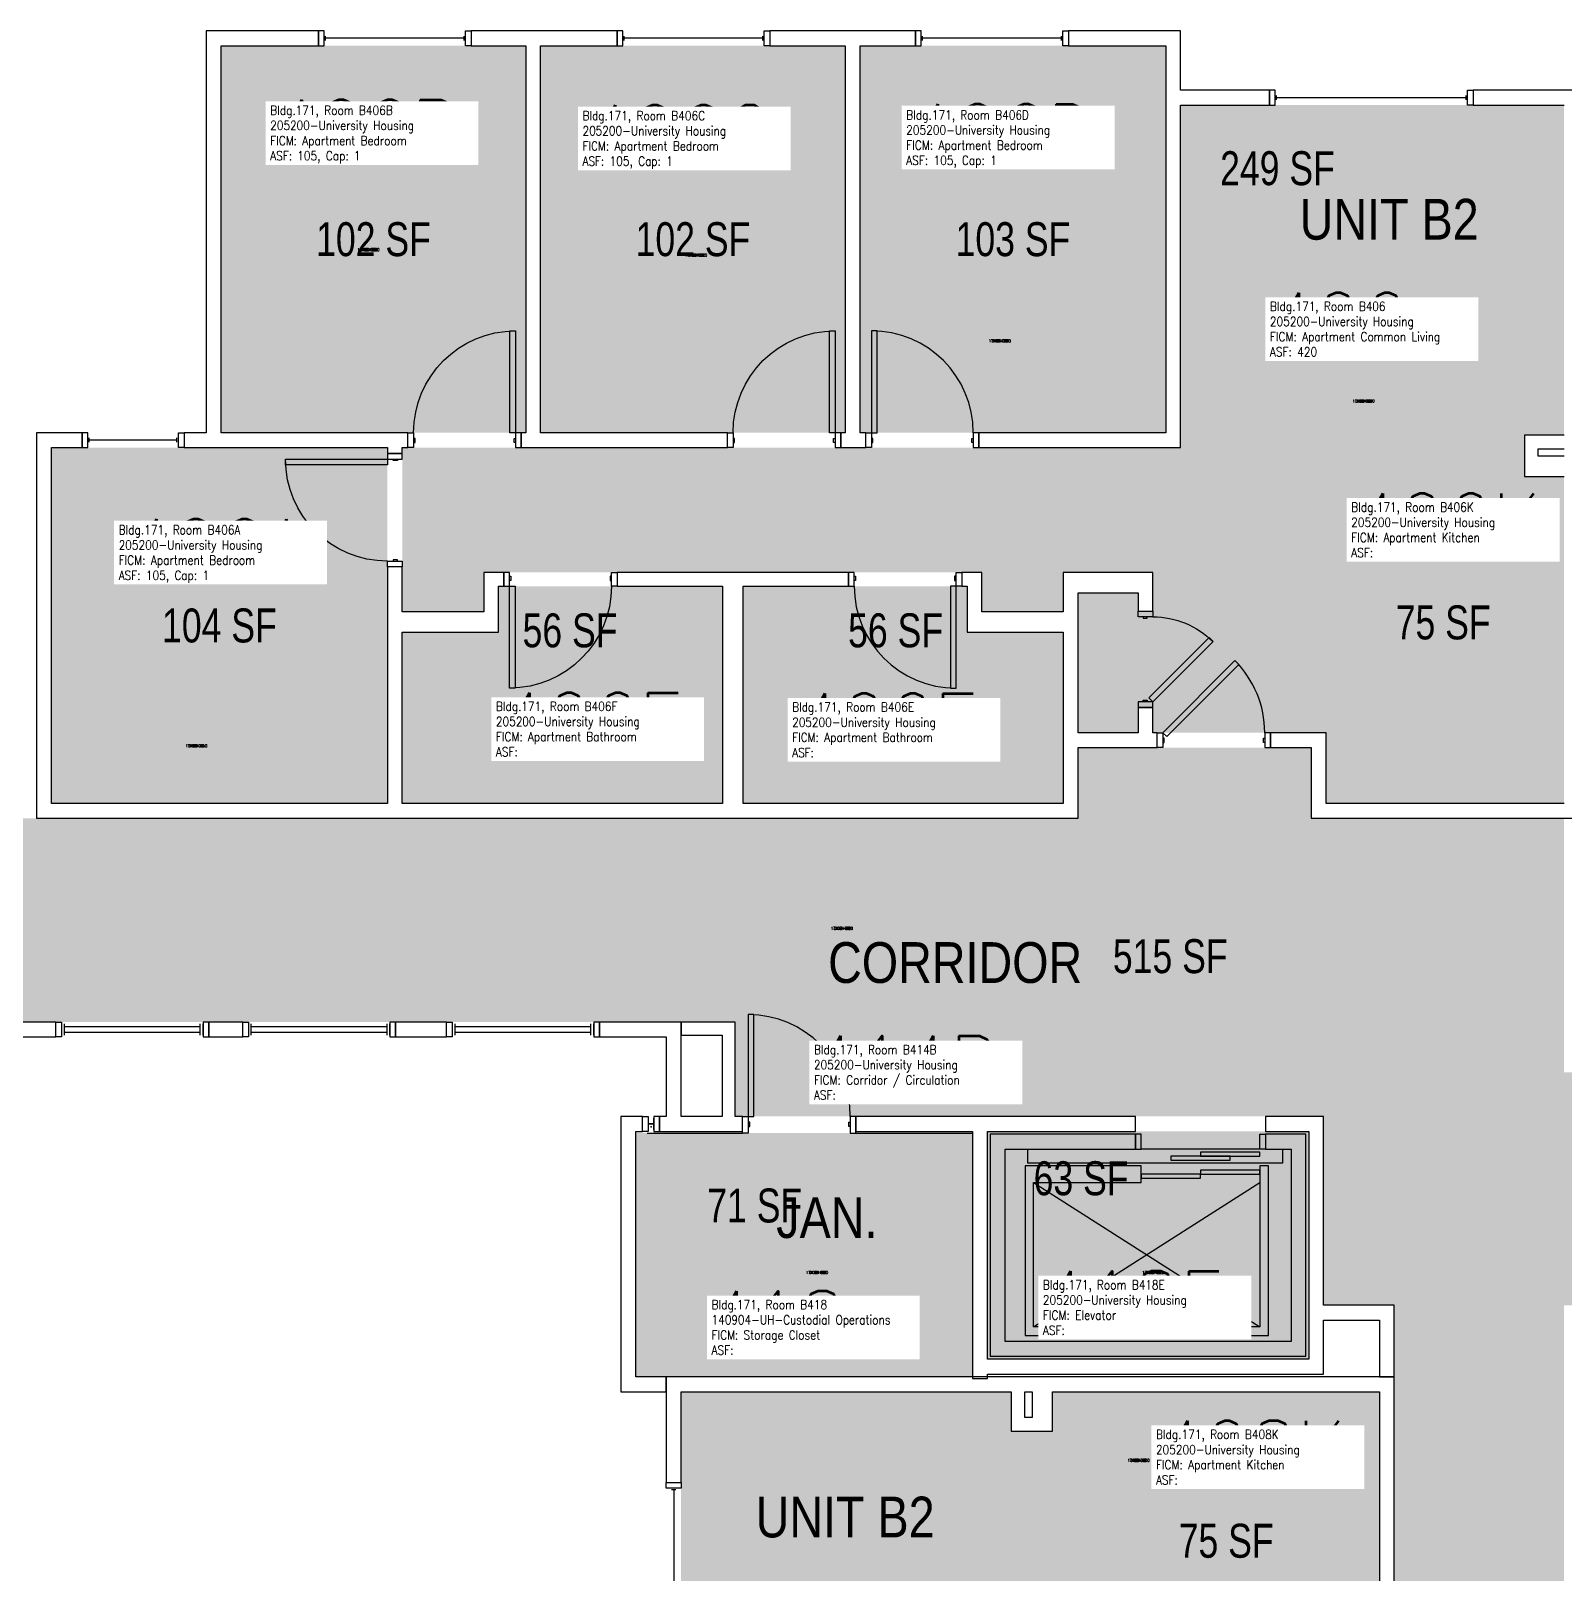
# Model space of a CAD drawing. Header units: inches. Extents: x -98 to 2219, y 102 to 2358.
# Drawn here: x 1392 to 1934, y 1813 to 2358 of the extents above; entities that cross this region are included whole.
import ezdxf
from ezdxf.enums import TextEntityAlignment as Align

# ---------------------------------------------------------------- set-up
doc = ezdxf.new("R2010")
doc.units = ezdxf.units.IN
doc.header["$LTSCALE"] = 96
doc.header["$MEASUREMENT"] = 0
for name, color, linetype in [('A-Area-Iden', 1, 'Continuous'), ('A-Door', 2, 'Continuous'), ('A-Glaz', 1, 'Continuous'), ('A-IDEN-RNUM', 7, 'Continuous'), ('A-IDEN-SNUM', 4, 'Continuous'), ('A-IDEN-VNUM', 4, 'Continuous'), ('A-Wall', 5, 'Continuous'), ('A-WALL-ABV', 1, 'Continuous'), ('AREA-TEXT', 3, 'Continuous'), ('Rooms-Category-Color', 7, 'Continuous'), ('Rooms-College-Color', 7, 'Continuous'), ('Rooms-Department-Color', 7, 'Continuous'), ('Rooms-Division-Color', 7, 'Continuous'), ('Rooms-Information', 7, 'Continuous')]:
    doc.layers.add(name, color=color, linetype=linetype)
doc.styles.add('AREA', font='arial.ttf', dxfattribs={"width": 0.75, "height": 12})
doc.styles.add('ROOMSNUMBER', font='txt.shx', dxfattribs={"height": 0.03})
doc.styles.add('ROOMVNUMBER', font='simplex.shx', dxfattribs={"width": 0.85})
doc.styles.get("Standard").update_dxf_attribs({"font": 'ARIALN.TTF'})

msp = doc.modelspace()

# ---------------------------------------------------------------- hatches: boundary and pattern name
h = msp.add_hatch()
h.set_pattern_fill('ANSI31', color=256, style=0)
h.set_pattern_definition([(45, (1334.94064, 2730.53352), (-0.088388348, 0.088388348), [])])
h.paths.add_polyline_path([(1666.41, 2146.58), (1725.15, 2146.58), (1725.15, 2137.37), (1666.41, 2137.37)], flags=9)
at = {"layer": 'Rooms-Category-Color', "true_color": 0x728ef3}
for points in [[(1459.42, 2352.44), (1567.05, 2352.44), (1567.05, 2215.69), (1459.42, 2215.69)], [(1572.3, 2352.44), (1679.92, 2352.44), (1679.92, 2215.69), (1572.3, 2215.69)], [(1793.17, 2352.44), (1685.17, 2352.44), (1685.17, 2215.69), (1793.17, 2215.69)], [(1933.92, 2214.82), (1849.78, 2214.82), (1849.78, 2109.69), (1788.65, 2109.69), (1788.65, 2118.64), (1783.4, 2118.64), (1783.4, 2109.69), (1762.2, 2109.69), (1762.2, 2159.07), (1783.4, 2159.07), (1783.4, 2152.64), (1788.65, 2152.64), (1788.65, 2166.32), (1756.95, 2166.32), (1756.95, 2152.44), (1728.2, 2152.44), (1728.2, 2166.32), (1552.17, 2166.32), (1552.17, 2152.44), (1523.42, 2152.44), (1523.42, 2210.44), (1798.42, 2210.44), (1798.42, 2331.44), (1933.92, 2331.44)], [(1849.78, 2084.69), (1849.78, 2214.82), (1919.92, 2214.82), (1919.92, 2200.19), (1933.92, 2200.19), (1933.92, 2084.69)], [(1399.42, 2084.69), (1399.42, 2210.44), (1518.17, 2210.44), (1518.17, 2084.69)], [(1523.42, 2084.69), (1523.42, 2145.19), (1557.42, 2145.19), (1557.42, 2161.44), (1636.56, 2161.44), (1636.56, 2084.69)], [(1643.81, 2084.69), (1643.81, 2161.44), (1722.95, 2161.44), (1722.95, 2145.19), (1756.95, 2145.19), (1756.95, 2084.69)], [(1724.92, 1882.06), (1724.92, 1968.18), (1605.92, 1968.18), (1605.92, 1882.06)], [(1738.55, 1876.67), (1738.55, 1792.53), (1843.67, 1792.53), (1843.67, 1731.4), (1834.72, 1731.4), (1834.72, 1726.15), (1843.67, 1726.15), (1843.67, 1704.95), (1794.3, 1704.95), (1794.3, 1726.15), (1800.72, 1726.15), (1800.72, 1731.4), (1787.05, 1731.4), (1787.05, 1699.7), (1800.92, 1699.7), (1800.92, 1670.95), (1787.05, 1670.95), (1787.05, 1494.92), (1800.92, 1494.92), (1800.92, 1466.17), (1742.92, 1466.17), (1742.92, 1741.17), (1621.92, 1741.17), (1621.92, 1876.67)], [(1868.67, 1792.53), (1738.55, 1792.53), (1738.55, 1862.67), (1753.17, 1862.67), (1753.17, 1876.67), (1868.67, 1876.67)]]:
    msp.add_hatch(color=171, dxfattribs=at).paths.add_polyline_path(points)
at = {"layer": 'Rooms-Category-Color', "true_color": 0xadadad}
for points in [[(1166.9, 2091.84), (1251.3, 2007.44), (1641.05, 2007.44), (1641.05, 1974.06), (1848.92, 1974.06), (1848.92, 1907.33), (1873.92, 1907.33), (1958.92, 1907.33), (1958.92, 1989.66), (1933.92, 1989.66), (1933.92, 2079.44), (1844.53, 2079.44), (1844.53, 2104.44), (1762.2, 2104.44), (1762.2, 2079.44), (1264.5, 2079.44), (1209.5, 2134.44)], [(1828.43, 1968.81), (1730.17, 1968.81), (1730.17, 1888.31), (1843.67, 1888.31), (1843.67, 1968.81)], [(1933.92, 1907.33), (1873.92, 1907.33), (1873.92, 1787.42), (1848.92, 1787.42), (1848.92, 1705.09), (1873.92, 1705.09), (1873.92, 1171.68), (1958.51, 1171.41), (1933.92, 1196), (1933.92, 1640.97), (1958.92, 1640.97), (1958.92, 1723.3), (1933.92, 1723.3)]]:
    msp.add_hatch(color=253, dxfattribs=at).paths.add_polyline_path(points)
at = {"layer": 'Rooms-College-Color', "true_color": 0xadadad}
for points in [[(1459.42, 2352.44), (1567.05, 2352.44), (1567.05, 2215.69), (1459.42, 2215.69)], [(1572.3, 2352.44), (1679.92, 2352.44), (1679.92, 2215.69), (1572.3, 2215.69)], [(1793.17, 2352.44), (1685.17, 2352.44), (1685.17, 2215.69), (1793.17, 2215.69)], [(1933.92, 2214.82), (1849.78, 2214.82), (1849.78, 2109.69), (1788.65, 2109.69), (1788.65, 2118.64), (1783.4, 2118.64), (1783.4, 2109.69), (1762.2, 2109.69), (1762.2, 2159.07), (1783.4, 2159.07), (1783.4, 2152.64), (1788.65, 2152.64), (1788.65, 2166.32), (1756.95, 2166.32), (1756.95, 2152.44), (1728.2, 2152.44), (1728.2, 2166.32), (1552.17, 2166.32), (1552.17, 2152.44), (1523.42, 2152.44), (1523.42, 2210.44), (1798.42, 2210.44), (1798.42, 2331.44), (1933.92, 2331.44)], [(1849.78, 2084.69), (1849.78, 2214.82), (1919.92, 2214.82), (1919.92, 2200.19), (1933.92, 2200.19), (1933.92, 2084.69)], [(1399.42, 2084.69), (1399.42, 2210.44), (1518.17, 2210.44), (1518.17, 2084.69)], [(1523.42, 2084.69), (1523.42, 2145.19), (1557.42, 2145.19), (1557.42, 2161.44), (1636.56, 2161.44), (1636.56, 2084.69)], [(1643.81, 2084.69), (1643.81, 2161.44), (1722.95, 2161.44), (1722.95, 2145.19), (1756.95, 2145.19), (1756.95, 2084.69)], [(1166.9, 2091.84), (1251.3, 2007.44), (1641.05, 2007.44), (1641.05, 1974.06), (1848.92, 1974.06), (1848.92, 1907.33), (1873.92, 1907.33), (1958.92, 1907.33), (1958.92, 1989.66), (1933.92, 1989.66), (1933.92, 2079.44), (1844.53, 2079.44), (1844.53, 2104.44), (1762.2, 2104.44), (1762.2, 2079.44), (1264.5, 2079.44), (1209.5, 2134.44)], [(1724.92, 1882.06), (1724.92, 1968.18), (1605.92, 1968.18), (1605.92, 1882.06)], [(1828.43, 1968.81), (1730.17, 1968.81), (1730.17, 1888.31), (1843.67, 1888.31), (1843.67, 1968.81)], [(1933.92, 1907.33), (1873.92, 1907.33), (1873.92, 1787.42), (1848.92, 1787.42), (1848.92, 1705.09), (1873.92, 1705.09), (1873.92, 1171.68), (1958.51, 1171.41), (1933.92, 1196), (1933.92, 1640.97), (1958.92, 1640.97), (1958.92, 1723.3), (1933.92, 1723.3)], [(1738.55, 1876.67), (1738.55, 1792.53), (1843.67, 1792.53), (1843.67, 1731.4), (1834.72, 1731.4), (1834.72, 1726.15), (1843.67, 1726.15), (1843.67, 1704.95), (1794.3, 1704.95), (1794.3, 1726.15), (1800.72, 1726.15), (1800.72, 1731.4), (1787.05, 1731.4), (1787.05, 1699.7), (1800.92, 1699.7), (1800.92, 1670.95), (1787.05, 1670.95), (1787.05, 1494.92), (1800.92, 1494.92), (1800.92, 1466.17), (1742.92, 1466.17), (1742.92, 1741.17), (1621.92, 1741.17), (1621.92, 1876.67)], [(1868.67, 1792.53), (1738.55, 1792.53), (1738.55, 1862.67), (1753.17, 1862.67), (1753.17, 1876.67), (1868.67, 1876.67)]]:
    msp.add_hatch(color=253, dxfattribs=at).paths.add_polyline_path(points)
at = {"layer": 'Rooms-Department-Color', "true_color": 0x604aed}
for points in [[(1459.42, 2352.44), (1567.05, 2352.44), (1567.05, 2215.69), (1459.42, 2215.69)], [(1572.3, 2352.44), (1679.92, 2352.44), (1679.92, 2215.69), (1572.3, 2215.69)], [(1793.17, 2352.44), (1685.17, 2352.44), (1685.17, 2215.69), (1793.17, 2215.69)], [(1933.92, 2214.82), (1849.78, 2214.82), (1849.78, 2109.69), (1788.65, 2109.69), (1788.65, 2118.64), (1783.4, 2118.64), (1783.4, 2109.69), (1762.2, 2109.69), (1762.2, 2159.07), (1783.4, 2159.07), (1783.4, 2152.64), (1788.65, 2152.64), (1788.65, 2166.32), (1756.95, 2166.32), (1756.95, 2152.44), (1728.2, 2152.44), (1728.2, 2166.32), (1552.17, 2166.32), (1552.17, 2152.44), (1523.42, 2152.44), (1523.42, 2210.44), (1798.42, 2210.44), (1798.42, 2331.44), (1933.92, 2331.44)], [(1849.78, 2084.69), (1849.78, 2214.82), (1919.92, 2214.82), (1919.92, 2200.19), (1933.92, 2200.19), (1933.92, 2084.69)], [(1399.42, 2084.69), (1399.42, 2210.44), (1518.17, 2210.44), (1518.17, 2084.69)], [(1523.42, 2084.69), (1523.42, 2145.19), (1557.42, 2145.19), (1557.42, 2161.44), (1636.56, 2161.44), (1636.56, 2084.69)], [(1643.81, 2084.69), (1643.81, 2161.44), (1722.95, 2161.44), (1722.95, 2145.19), (1756.95, 2145.19), (1756.95, 2084.69)], [(1724.92, 1882.06), (1724.92, 1968.18), (1605.92, 1968.18), (1605.92, 1882.06)], [(1738.55, 1876.67), (1738.55, 1792.53), (1843.67, 1792.53), (1843.67, 1731.4), (1834.72, 1731.4), (1834.72, 1726.15), (1843.67, 1726.15), (1843.67, 1704.95), (1794.3, 1704.95), (1794.3, 1726.15), (1800.72, 1726.15), (1800.72, 1731.4), (1787.05, 1731.4), (1787.05, 1699.7), (1800.92, 1699.7), (1800.92, 1670.95), (1787.05, 1670.95), (1787.05, 1494.92), (1800.92, 1494.92), (1800.92, 1466.17), (1742.92, 1466.17), (1742.92, 1741.17), (1621.92, 1741.17), (1621.92, 1876.67)], [(1868.67, 1792.53), (1738.55, 1792.53), (1738.55, 1862.67), (1753.17, 1862.67), (1753.17, 1876.67), (1868.67, 1876.67)]]:
    msp.add_hatch(color=173, dxfattribs=at).paths.add_polyline_path(points)
at = {"layer": 'Rooms-Department-Color', "true_color": 0xacacac}
for points in [[(1166.9, 2091.84), (1251.3, 2007.44), (1641.05, 2007.44), (1641.05, 1974.06), (1848.92, 1974.06), (1848.92, 1907.33), (1873.92, 1907.33), (1958.92, 1907.33), (1958.92, 1989.66), (1933.92, 1989.66), (1933.92, 2079.44), (1844.53, 2079.44), (1844.53, 2104.44), (1762.2, 2104.44), (1762.2, 2079.44), (1264.5, 2079.44), (1209.5, 2134.44)], [(1828.43, 1968.81), (1730.17, 1968.81), (1730.17, 1888.31), (1843.67, 1888.31), (1843.67, 1968.81)], [(1933.92, 1907.33), (1873.92, 1907.33), (1873.92, 1787.42), (1848.92, 1787.42), (1848.92, 1705.09), (1873.92, 1705.09), (1873.92, 1171.68), (1958.51, 1171.41), (1933.92, 1196), (1933.92, 1640.97), (1958.92, 1640.97), (1958.92, 1723.3), (1933.92, 1723.3)]]:
    msp.add_hatch(color=253, dxfattribs=at).paths.add_polyline_path(points)
at = {"layer": 'Rooms-Division-Color', "true_color": 0x604aed}
for points in [[(1459.42, 2352.44), (1567.05, 2352.44), (1567.05, 2215.69), (1459.42, 2215.69)], [(1572.3, 2352.44), (1679.92, 2352.44), (1679.92, 2215.69), (1572.3, 2215.69)], [(1793.17, 2352.44), (1685.17, 2352.44), (1685.17, 2215.69), (1793.17, 2215.69)], [(1933.92, 2214.82), (1849.78, 2214.82), (1849.78, 2109.69), (1788.65, 2109.69), (1788.65, 2118.64), (1783.4, 2118.64), (1783.4, 2109.69), (1762.2, 2109.69), (1762.2, 2159.07), (1783.4, 2159.07), (1783.4, 2152.64), (1788.65, 2152.64), (1788.65, 2166.32), (1756.95, 2166.32), (1756.95, 2152.44), (1728.2, 2152.44), (1728.2, 2166.32), (1552.17, 2166.32), (1552.17, 2152.44), (1523.42, 2152.44), (1523.42, 2210.44), (1798.42, 2210.44), (1798.42, 2331.44), (1933.92, 2331.44)], [(1849.78, 2084.69), (1849.78, 2214.82), (1919.92, 2214.82), (1919.92, 2200.19), (1933.92, 2200.19), (1933.92, 2084.69)], [(1399.42, 2084.69), (1399.42, 2210.44), (1518.17, 2210.44), (1518.17, 2084.69)], [(1523.42, 2084.69), (1523.42, 2145.19), (1557.42, 2145.19), (1557.42, 2161.44), (1636.56, 2161.44), (1636.56, 2084.69)], [(1643.81, 2084.69), (1643.81, 2161.44), (1722.95, 2161.44), (1722.95, 2145.19), (1756.95, 2145.19), (1756.95, 2084.69)], [(1724.92, 1882.06), (1724.92, 1968.18), (1605.92, 1968.18), (1605.92, 1882.06)], [(1738.55, 1876.67), (1738.55, 1792.53), (1843.67, 1792.53), (1843.67, 1731.4), (1834.72, 1731.4), (1834.72, 1726.15), (1843.67, 1726.15), (1843.67, 1704.95), (1794.3, 1704.95), (1794.3, 1726.15), (1800.72, 1726.15), (1800.72, 1731.4), (1787.05, 1731.4), (1787.05, 1699.7), (1800.92, 1699.7), (1800.92, 1670.95), (1787.05, 1670.95), (1787.05, 1494.92), (1800.92, 1494.92), (1800.92, 1466.17), (1742.92, 1466.17), (1742.92, 1741.17), (1621.92, 1741.17), (1621.92, 1876.67)], [(1868.67, 1792.53), (1738.55, 1792.53), (1738.55, 1862.67), (1753.17, 1862.67), (1753.17, 1876.67), (1868.67, 1876.67)]]:
    msp.add_hatch(color=173, dxfattribs=at).paths.add_polyline_path(points)
at = {"layer": 'Rooms-Division-Color', "true_color": 0xadadad}
for points in [[(1166.9, 2091.84), (1251.3, 2007.44), (1641.05, 2007.44), (1641.05, 1974.06), (1848.92, 1974.06), (1848.92, 1907.33), (1873.92, 1907.33), (1958.92, 1907.33), (1958.92, 1989.66), (1933.92, 1989.66), (1933.92, 2079.44), (1844.53, 2079.44), (1844.53, 2104.44), (1762.2, 2104.44), (1762.2, 2079.44), (1264.5, 2079.44), (1209.5, 2134.44)], [(1828.43, 1968.81), (1730.17, 1968.81), (1730.17, 1888.31), (1843.67, 1888.31), (1843.67, 1968.81)], [(1933.92, 1907.33), (1873.92, 1907.33), (1873.92, 1787.42), (1848.92, 1787.42), (1848.92, 1705.09), (1873.92, 1705.09), (1873.92, 1171.68), (1958.51, 1171.41), (1933.92, 1196), (1933.92, 1640.97), (1958.92, 1640.97), (1958.92, 1723.3), (1933.92, 1723.3)]]:
    msp.add_hatch(color=253, dxfattribs=at).paths.add_polyline_path(points)

# ---------------------------------------------------------------- linework, layer by layer
at = {"layer": 'A-Door'}
for p, q in [((1647.67, 2010.06), (1645.67, 2010.06)), ((1645.67, 2010.06), (1645.67, 1974.06)), ((1647.67, 1974.06), (1647.67, 2010.06)), ((1643.67, 1968.18), (1643.67, 1974.06)), ((1643.67, 1974.06), (1645.67, 1974.06)), ((1645.67, 1974.06), (1647.67, 1974.06)), ((1645.67, 1974.06), (1645.67, 1968.18)), ((1683.67, 1974.06), (1681.67, 1974.06)), ((1681.67, 1974.06), (1681.67, 1968.18)), ((1683.67, 1968.18), (1683.67, 1974.06)), ((1645.67, 1968.18), (1643.67, 1968.18)), ((1646.17, 1972.06), (1645.67, 1972.06)), ((1645.67, 1972.06), (1645.67, 1970.56)), ((1645.67, 1970.56), (1646.17, 1970.56)), ((1646.17, 1970.56), (1646.17, 1972.06)), ((1681.17, 1970.56), (1681.17, 1972.06)), ((1681.17, 1972.06), (1681.67, 1972.06)), ((1681.67, 1970.56), (1681.17, 1970.56)), ((1681.67, 1972.06), (1681.67, 1970.56)), ((1681.67, 1968.18), (1683.67, 1968.18)), ((1784.43, 1967.81), (1782.43, 1967.81)), ((1782.43, 1967.81), (1782.43, 1962.56)), ((1784.43, 1962.56), (1784.43, 1967.81)), ((1826.43, 1967.81), (1828.43, 1967.81)), ((1826.43, 1962.56), (1826.43, 1967.81)), ((1828.43, 1967.81), (1828.43, 1962.56)), ((1744.43, 1957.56), (1744.43, 1962.56)), ((1782.43, 1962.56), (1784.43, 1962.56)), ((1826.43, 1962.56), (1784.43, 1962.56)), ((1828.43, 1962.56), (1826.43, 1962.56)), ((1834.43, 1962.56), (1834.43, 1957.56)), ((1834.43, 1957.56), (1744.43, 1957.56)), ((1805.43, 1953.68), (1784.43, 1953.68)), ((1784.43, 1953.68), (1784.43, 1952.31)), ((1784.43, 1952.31), (1805.43, 1952.31)), ((1826.43, 1955.06), (1805.43, 1955.06)), ((1805.43, 1955.06), (1805.43, 1953.68)), ((1805.43, 1952.31), (1805.43, 1953.68)), ((1805.43, 1953.68), (1826.43, 1953.68)), ((1826.43, 1953.68), (1826.43, 1955.06))]:
    msp.add_line(p, q, dxfattribs=at)
for points in [[(1563.42, 2215.69), (1561.42, 2215.69), (1561.42, 2251.69), (1563.42, 2251.69)], [(1676.3, 2215.69), (1674.3, 2215.69), (1674.3, 2251.69), (1676.3, 2251.69)], [(1689.17, 2215.69), (1691.17, 2215.69), (1691.17, 2251.69), (1689.17, 2251.69)], [(1527.42, 2210.44), (1525.42, 2210.44), (1525.42, 2215.69), (1527.42, 2215.69)], [(1527.42, 2212.19), (1527.92, 2212.19), (1527.92, 2213.69), (1527.42, 2213.69)], [(1563.42, 2212.19), (1562.92, 2212.19), (1562.92, 2213.69), (1563.42, 2213.69)], [(1563.42, 2210.44), (1565.42, 2210.44), (1565.42, 2215.69), (1563.42, 2215.69)], [(1640.3, 2210.44), (1638.3, 2210.44), (1638.3, 2215.69), (1640.3, 2215.69)], [(1640.3, 2212.19), (1640.8, 2212.19), (1640.8, 2213.69), (1640.3, 2213.69)], [(1676.3, 2212.19), (1675.8, 2212.19), (1675.8, 2213.69), (1676.3, 2213.69)], [(1676.3, 2210.44), (1678.3, 2210.44), (1678.3, 2215.69), (1676.3, 2215.69)], [(1689.17, 2210.44), (1687.17, 2210.44), (1687.17, 2215.69), (1689.17, 2215.69)], [(1689.17, 2212.19), (1689.67, 2212.19), (1689.67, 2213.69), (1689.17, 2213.69)], [(1725.17, 2212.19), (1724.67, 2212.19), (1724.67, 2213.69), (1725.17, 2213.69)], [(1725.17, 2210.44), (1727.17, 2210.44), (1727.17, 2215.69), (1725.17, 2215.69)], [(1523.42, 2206.32), (1523.42, 2208.32), (1518.17, 2208.32), (1518.17, 2206.32)], [(1518.17, 2206.32), (1518.17, 2204.32), (1482.17, 2204.32), (1482.17, 2206.32)], [(1521.67, 2206.32), (1521.67, 2205.82), (1520.17, 2205.82), (1520.17, 2206.32)], [(1523.42, 2170.32), (1523.42, 2168.32), (1518.17, 2168.32), (1518.17, 2170.32)], [(1521.67, 2170.32), (1521.67, 2170.82), (1520.17, 2170.82), (1520.17, 2170.32)], [(1561.31, 2166.32), (1559.31, 2166.32), (1559.31, 2161.44), (1561.31, 2161.44)], [(1561.31, 2164.94), (1561.81, 2164.94), (1561.81, 2163.44), (1561.31, 2163.44)], [(1597.31, 2164.94), (1596.81, 2164.94), (1596.81, 2163.44), (1597.31, 2163.44)], [(1597.31, 2166.32), (1599.31, 2166.32), (1599.31, 2161.44), (1597.31, 2161.44)], [(1683.06, 2166.32), (1681.06, 2166.32), (1681.06, 2161.44), (1683.06, 2161.44)], [(1683.06, 2164.94), (1683.56, 2164.94), (1683.56, 2163.44), (1683.06, 2163.44)], [(1719.06, 2164.94), (1718.56, 2164.94), (1718.56, 2163.44), (1719.06, 2163.44)], [(1719.06, 2166.32), (1721.06, 2166.32), (1721.06, 2161.44), (1719.06, 2161.44)], [(1561.31, 2161.44), (1563.31, 2161.44), (1563.31, 2125.44), (1561.31, 2125.44)], [(1719.06, 2161.44), (1717.06, 2161.44), (1717.06, 2125.44), (1719.06, 2125.44)], [(1783.4, 2150.64), (1783.4, 2152.64), (1788.65, 2152.64), (1788.65, 2150.64)], [(1785.15, 2150.64), (1785.15, 2150.14), (1786.65, 2150.14), (1786.65, 2150.64)], [(1788.65, 2120.64), (1787.24, 2122.05), (1808.45, 2143.27), (1809.87, 2141.85)], [(1792.14, 2109.69), (1793.56, 2108.28), (1819.01, 2133.73), (1817.6, 2135.15)], [(1783.4, 2120.64), (1783.4, 2118.64), (1788.65, 2118.64), (1788.65, 2120.64)], [(1785.15, 2120.64), (1785.15, 2121.14), (1786.65, 2121.14), (1786.65, 2120.64)], [(1792.14, 2104.44), (1790.14, 2104.44), (1790.14, 2109.69), (1792.14, 2109.69)], [(1828.14, 2104.44), (1830.14, 2104.44), (1830.14, 2109.69), (1828.14, 2109.69)], [(1792.14, 2106.19), (1792.64, 2106.19), (1792.64, 2107.69), (1792.14, 2107.69)], [(1828.14, 2106.19), (1827.64, 2106.19), (1827.64, 2107.69), (1828.14, 2107.69)], [(1815.93, 1958.68), (1815.93, 1960.06), (1794.93, 1960.06), (1794.93, 1958.68)], [(1826.43, 1960.06), (1826.43, 1961.43), (1805.43, 1961.43), (1805.43, 1960.06)]]:
    msp.add_lwpolyline(points, close=True, dxfattribs=at)
at = {"layer": 'A-Door', "extrusion": (0, 0, -1)}
for centre, radius, start, end in [((-1563.42, 2215.69), 36, 0, 90), ((-1676.3, 2215.69), 36, 0, 90), ((-1518.17, 2206.32), 36, 270, 0), ((-1561.31, 2161.44), 36, 180, 270), ((-1788.65, 2120.64), 30, 90, 135)]:
    msp.add_arc(centre, radius, start, end, dxfattribs=at)
at = {"layer": 'A-Door'}
for centre, start, end in [((1689.17, 2215.69), 0, 90), ((1719.06, 2161.44), 180, 270), ((1792.14, 2109.69), 0, 45), ((1645.67, 1974.06), 359.9998, 89.9998)]:
    msp.add_arc(centre, 36, start, end, dxfattribs=at)
at = {"layer": 'A-Glaz'}
for p, q in [((1496.27, 2354.32), (1496.27, 2355.82)), ((1545.27, 2355.07), (1496.27, 2355.07)), ((1545.27, 2354.32), (1545.27, 2355.82)), ((1601.8, 2354.32), (1601.8, 2355.82)), ((1650.8, 2355.07), (1601.8, 2355.07)), ((1650.8, 2354.32), (1650.8, 2355.82)), ((1707.27, 2354.32), (1707.27, 2355.82)), ((1756.27, 2355.07), (1707.27, 2355.07)), ((1756.27, 2354.32), (1756.27, 2355.82)), ((1832.31, 2333.32), (1832.31, 2334.82)), ((1899.31, 2334.07), (1832.31, 2334.07)), ((1899.31, 2333.32), (1899.31, 2334.82)), ((1412.8, 2212.32), (1412.8, 2213.82)), ((1443.8, 2213.07), (1412.8, 2213.07)), ((1443.8, 2212.32), (1443.8, 2213.82)), ((1401.04, 2002.19), (1401.04, 2007.44)), ((1401.04, 2007.44), (1403.04, 2007.44)), ((1403.04, 2007.44), (1403.04, 2002.19)), ((1403.04, 2006.82), (1403.04, 2004.82)), ((1404.04, 2002.82), (1404.04, 2006.82)), ((1404.04, 2005.82), (1452.04, 2005.82)), ((1452.04, 2002.82), (1452.04, 2006.82)), ((1455.04, 2007.44), (1453.04, 2007.44)), ((1453.04, 2007.44), (1453.04, 2002.19)), ((1453.04, 2004.82), (1453.04, 2006.82)), ((1455.04, 2002.19), (1455.04, 2007.44)), ((1467.04, 2002.19), (1467.04, 2007.44)), ((1467.04, 2007.44), (1469.04, 2007.44)), ((1469.04, 2007.44), (1469.04, 2002.19)), ((1469.04, 2006.82), (1469.04, 2004.82)), ((1470.04, 2002.82), (1470.04, 2006.82)), ((1470.04, 2005.82), (1518.04, 2005.82)), ((1518.04, 2002.82), (1518.04, 2006.82)), ((1521.04, 2007.44), (1519.04, 2007.44)), ((1519.04, 2007.44), (1519.04, 2002.19)), ((1519.04, 2004.82), (1519.04, 2006.82)), ((1521.04, 2002.19), (1521.04, 2007.44)), ((1539.04, 2002.19), (1539.04, 2007.44)), ((1539.04, 2007.44), (1541.04, 2007.44)), ((1541.04, 2007.44), (1541.04, 2002.19)), ((1541.04, 2006.82), (1541.04, 2004.82)), ((1542.04, 2002.82), (1542.04, 2006.82)), ((1542.04, 2005.82), (1590.04, 2005.82)), ((1590.04, 2002.82), (1590.04, 2006.82)), ((1593.04, 2007.44), (1591.04, 2007.44)), ((1591.04, 2007.44), (1591.04, 2002.19)), ((1591.04, 2004.82), (1591.04, 2006.82)), ((1593.04, 2002.19), (1593.04, 2007.44)), ((1403.04, 2002.19), (1401.04, 2002.19)), ((1403.04, 2004.82), (1403.04, 2002.82)), ((1404.04, 2003.82), (1452.04, 2003.82)), ((1453.04, 2002.82), (1453.04, 2004.82)), ((1453.04, 2002.19), (1455.04, 2002.19)), ((1469.04, 2002.19), (1467.04, 2002.19)), ((1469.04, 2004.82), (1469.04, 2002.82)), ((1470.04, 2003.82), (1518.04, 2003.82)), ((1519.04, 2002.82), (1519.04, 2004.82)), ((1519.04, 2002.19), (1521.04, 2002.19)), ((1541.04, 2002.19), (1539.04, 2002.19)), ((1541.04, 2004.82), (1541.04, 2002.82)), ((1542.04, 2003.82), (1590.04, 2003.82)), ((1591.04, 2002.82), (1591.04, 2004.82)), ((1591.04, 2002.19), (1593.04, 2002.19)), ((1608.3, 1968.81), (1608.3, 1974.06)), ((1608.3, 1974.06), (1610.3, 1974.06)), ((1610.3, 1974.06), (1610.3, 1968.81)), ((1610.3, 1973.43), (1610.3, 1971.43)), ((1614.3, 1974.06), (1612.3, 1974.06)), ((1612.3, 1974.06), (1612.3, 1968.81)), ((1612.3, 1971.43), (1612.3, 1973.43)), ((1614.3, 1968.81), (1614.3, 1974.06)), ((1610.3, 1968.81), (1608.3, 1968.81)), ((1610.3, 1971.43), (1612.3, 1971.43)), ((1610.3, 1971.43), (1610.3, 1969.43)), ((1612.3, 1971.43), (1610.3, 1971.43)), ((1612.3, 1969.43), (1612.3, 1971.43)), ((1612.3, 1968.81), (1614.3, 1968.81)), ((1620.05, 1842.19), (1618.55, 1842.19)), ((1619.3, 1842.19), (1619.3, 1775.19))]:
    msp.add_line(p, q, dxfattribs=at)
for points in [[(1495.77, 2357.69), (1493.77, 2357.69), (1493.77, 2352.44), (1495.77, 2352.44)], [(1545.77, 2357.69), (1547.77, 2357.69), (1547.77, 2352.44), (1545.77, 2352.44)], [(1601.3, 2357.69), (1599.3, 2357.69), (1599.3, 2352.44), (1601.3, 2352.44)], [(1651.3, 2357.69), (1653.3, 2357.69), (1653.3, 2352.44), (1651.3, 2352.44)], [(1706.77, 2357.69), (1704.77, 2357.69), (1704.77, 2352.44), (1706.77, 2352.44)], [(1756.77, 2357.69), (1758.77, 2357.69), (1758.77, 2352.44), (1756.77, 2352.44)], [(1831.81, 2336.69), (1829.81, 2336.69), (1829.81, 2331.44), (1831.81, 2331.44)], [(1899.81, 2336.69), (1901.81, 2336.69), (1901.81, 2331.44), (1899.81, 2331.44)], [(1412.3, 2215.69), (1410.3, 2215.69), (1410.3, 2210.44), (1412.3, 2210.44)], [(1444.3, 2215.69), (1446.3, 2215.69), (1446.3, 2210.44), (1444.3, 2210.44)], [(1616.67, 1842.69), (1616.67, 1844.69), (1621.92, 1844.69), (1621.92, 1842.69)]]:
    msp.add_lwpolyline(points, close=True, dxfattribs=at)
msp.add_point((1611.3, 1970.43), dxfattribs=at)
at = {"layer": 'A-Wall'}
for p, q in [((1454.17, 2357.69), (1454.17, 2215.69)), ((1493.77, 2357.69), (1454.17, 2357.69)), ((1493.77, 2352.44), (1493.77, 2357.69)), ((1547.77, 2357.69), (1547.77, 2352.44)), ((1599.3, 2357.69), (1547.77, 2357.69)), ((1599.3, 2352.44), (1599.3, 2357.69)), ((1704.77, 2357.69), (1653.3, 2357.69)), ((1653.3, 2357.69), (1653.3, 2352.44)), ((1704.77, 2352.44), (1704.77, 2357.69)), ((1798.42, 2357.69), (1758.77, 2357.69)), ((1758.77, 2357.69), (1758.77, 2352.44)), ((1798.42, 2336.69), (1798.42, 2357.69)), ((1459.42, 2215.69), (1459.42, 2352.44)), ((1459.42, 2352.44), (1493.77, 2352.44)), ((1547.77, 2352.44), (1567.05, 2352.44)), ((1567.05, 2352.44), (1567.05, 2215.69)), ((1572.3, 2215.69), (1572.3, 2352.44)), ((1572.3, 2352.44), (1599.3, 2352.44)), ((1653.3, 2352.44), (1679.92, 2352.44)), ((1679.92, 2352.44), (1679.92, 2215.69)), ((1685.17, 2352.44), (1704.77, 2352.44)), ((1685.17, 2215.69), (1685.17, 2352.44)), ((1758.77, 2352.44), (1793.17, 2352.44)), ((1793.17, 2352.44), (1793.17, 2215.69)), ((1829.81, 2336.69), (1798.42, 2336.69)), ((1829.81, 2331.44), (1829.81, 2336.69)), ((1939.17, 2336.69), (1901.81, 2336.69)), ((1901.81, 2336.69), (1901.81, 2331.44)), ((1798.42, 2210.44), (1798.42, 2331.44)), ((1798.42, 2331.44), (1829.81, 2331.44)), ((1901.81, 2331.44), (1933.92, 2331.44)), ((1410.3, 2215.69), (1394.17, 2215.69)), ((1394.17, 2215.69), (1394.17, 2079.44)), ((1410.3, 2210.44), (1410.3, 2215.69)), ((1454.17, 2215.69), (1446.3, 2215.69)), ((1446.3, 2215.69), (1446.3, 2210.44)), ((1525.42, 2215.69), (1459.42, 2215.69)), ((1525.42, 2210.44), (1525.42, 2215.69)), ((1567.05, 2215.69), (1565.42, 2215.69)), ((1565.42, 2215.69), (1565.42, 2210.44)), ((1638.3, 2215.69), (1572.3, 2215.69)), ((1638.3, 2210.44), (1638.3, 2215.69)), ((1679.92, 2215.69), (1678.3, 2215.69)), ((1678.3, 2215.69), (1678.3, 2210.44)), ((1687.17, 2215.69), (1685.17, 2215.69)), ((1687.17, 2210.44), (1687.17, 2215.69)), ((1793.17, 2215.69), (1727.17, 2215.69)), ((1727.17, 2215.69), (1727.17, 2210.44)), ((1919.92, 2214.82), (1919.92, 2200.19)), ((1933.92, 2214.82), (1919.92, 2214.82)), ((1399.42, 2210.44), (1410.3, 2210.44)), ((1399.42, 2084.69), (1399.42, 2210.44)), ((1446.3, 2210.44), (1454.8, 2210.44)), ((1454.8, 2210.44), (1518.17, 2210.44)), ((1518.17, 2210.44), (1518.17, 2208.32)), ((1518.17, 2208.32), (1523.42, 2208.32)), ((1523.42, 2210.44), (1525.42, 2210.44)), ((1523.42, 2208.32), (1523.42, 2210.44)), ((1565.42, 2210.44), (1638.3, 2210.44)), ((1678.3, 2210.44), (1687.17, 2210.44)), ((1727.17, 2210.44), (1798.42, 2210.44)), ((1924.8, 2207.44), (1924.8, 2209.94)), ((1924.8, 2209.94), (1933.92, 2209.94)), ((1933.92, 2207.44), (1924.8, 2207.44)), ((1919.92, 2200.19), (1933.92, 2200.19)), ((1523.42, 2168.32), (1518.17, 2168.32)), ((1518.17, 2168.32), (1518.17, 2165.69)), ((1518.17, 2165.69), (1518.17, 2084.69)), ((1523.42, 2165.69), (1523.42, 2168.32)), ((1523.42, 2152.44), (1523.42, 2165.69)), ((1559.31, 2166.32), (1552.17, 2166.32)), ((1552.17, 2166.32), (1552.17, 2152.44)), ((1559.31, 2161.44), (1559.31, 2166.32)), ((1681.06, 2166.32), (1599.31, 2166.32)), ((1599.31, 2166.32), (1599.31, 2161.44)), ((1681.06, 2161.44), (1681.06, 2166.32)), ((1728.2, 2166.32), (1721.06, 2166.32)), ((1721.06, 2166.32), (1721.06, 2161.44)), ((1728.2, 2152.44), (1728.2, 2166.32)), ((1788.65, 2166.32), (1756.95, 2166.32)), ((1756.95, 2166.32), (1756.95, 2152.44)), ((1788.65, 2152.64), (1788.65, 2166.32)), ((1557.42, 2161.44), (1559.31, 2161.44)), ((1557.42, 2145.19), (1557.42, 2161.44)), ((1599.31, 2161.44), (1636.56, 2161.44)), ((1636.56, 2161.44), (1636.56, 2084.69)), ((1643.81, 2161.44), (1681.06, 2161.44)), ((1643.81, 2084.69), (1643.81, 2161.44)), ((1721.06, 2161.44), (1722.95, 2161.44)), ((1722.95, 2161.44), (1722.95, 2145.19)), ((1762.2, 2159.07), (1783.4, 2159.07)), ((1762.2, 2109.69), (1762.2, 2159.07)), ((1783.4, 2159.07), (1783.4, 2152.64)), ((1552.17, 2152.44), (1523.42, 2152.44)), ((1756.95, 2152.44), (1728.2, 2152.44)), ((1783.4, 2152.64), (1788.65, 2152.64)), ((1523.42, 2084.69), (1523.42, 2145.19)), ((1523.42, 2145.19), (1557.42, 2145.19)), ((1722.95, 2145.19), (1756.95, 2145.19)), ((1756.95, 2145.19), (1756.95, 2084.69)), ((1788.65, 2118.64), (1783.4, 2118.64)), ((1783.4, 2118.64), (1783.4, 2109.69)), ((1788.65, 2109.69), (1788.65, 2118.64)), ((1783.4, 2109.69), (1762.2, 2109.69)), ((1790.14, 2109.69), (1788.65, 2109.69)), ((1790.14, 2104.44), (1790.14, 2109.69)), ((1849.78, 2109.69), (1830.14, 2109.69)), ((1830.14, 2109.69), (1830.14, 2104.44)), ((1849.78, 2084.69), (1849.78, 2109.69)), ((1762.2, 2104.44), (1790.14, 2104.44)), ((1762.2, 2079.44), (1762.2, 2104.44)), ((1830.14, 2104.44), (1844.53, 2104.44)), ((1844.53, 2104.44), (1844.53, 2079.44)), ((1518.17, 2084.69), (1399.42, 2084.69)), ((1636.56, 2084.69), (1523.42, 2084.69)), ((1756.95, 2084.69), (1643.81, 2084.69)), ((1933.92, 2084.69), (1849.78, 2084.69)), ((1394.17, 2079.44), (1522.8, 2079.44)), ((1522.8, 2079.44), (1762.2, 2079.44)), ((1844.53, 2079.44), (1939.17, 2079.44)), ((1401.04, 2007.44), (1383.04, 2007.44)), ((1401.04, 2002.19), (1401.04, 2007.44)), ((1467.04, 2007.44), (1455.04, 2007.44)), ((1455.04, 2007.44), (1455.04, 2002.19)), ((1467.04, 2002.19), (1467.04, 2007.44)), ((1539.04, 2007.44), (1521.04, 2007.44)), ((1521.04, 2007.44), (1521.04, 2002.19)), ((1539.04, 2002.19), (1539.04, 2007.44)), ((1621.92, 2007.44), (1593.04, 2007.44)), ((1593.04, 2007.44), (1593.04, 2002.19)), ((1621.92, 1974.06), (1621.92, 2007.44)), ((1641.05, 2007.44), (1621.92, 2007.44)), ((1621.92, 2007.44), (1621.92, 2002.82)), ((1641.05, 1974.06), (1641.05, 2007.44)), ((1383.04, 2002.19), (1401.04, 2002.19)), ((1455.04, 2002.19), (1467.04, 2002.19)), ((1521.04, 2002.19), (1539.04, 2002.19)), ((1593.04, 2002.19), (1616.67, 2002.19)), ((1616.67, 2002.19), (1616.67, 1974.06)), ((1621.92, 2002.82), (1636.42, 2002.82)), ((1636.42, 2002.82), (1636.42, 1974.06)), ((1600.67, 1974.06), (1600.67, 1876.81)), ((1608.3, 1974.06), (1600.67, 1974.06)), ((1608.3, 1968.81), (1608.3, 1974.06)), ((1616.67, 1974.06), (1614.3, 1974.06)), ((1614.3, 1974.06), (1614.3, 1968.81)), ((1636.42, 1974.06), (1621.92, 1974.06)), ((1643.67, 1974.06), (1641.05, 1974.06)), ((1643.67, 1968.81), (1643.67, 1974.06)), ((1782.43, 1974.06), (1683.67, 1974.06)), ((1683.67, 1974.06), (1683.67, 1968.81)), ((1782.43, 1968.81), (1782.43, 1974.06)), ((1848.92, 1974.06), (1828.43, 1974.06)), ((1828.43, 1974.06), (1828.43, 1968.81)), ((1848.92, 1907.33), (1848.92, 1974.06)), ((1605.92, 1882.06), (1605.92, 1968.81)), ((1605.92, 1968.81), (1608.3, 1968.81)), ((1609.92, 1968.18), (1643.67, 1968.18)), ((1614.3, 1968.81), (1621.3, 1968.81)), ((1621.3, 1968.81), (1643.67, 1968.81)), ((1683.67, 1968.81), (1724.92, 1968.81)), ((1683.67, 1968.18), (1724.92, 1968.18)), ((1724.92, 1968.81), (1724.92, 1881.43)), ((1730.17, 1888.31), (1730.17, 1968.81)), ((1730.17, 1968.81), (1782.43, 1968.81)), ((1782.43, 1967.81), (1731.17, 1967.81)), ((1731.17, 1967.81), (1731.17, 1889.31)), ((1782.43, 1962.56), (1782.43, 1967.81)), ((1828.43, 1968.81), (1843.67, 1968.81)), ((1842.67, 1967.81), (1828.43, 1967.81)), ((1828.43, 1967.81), (1828.43, 1962.56)), ((1842.67, 1889.31), (1842.67, 1967.81)), ((1843.67, 1968.81), (1843.67, 1888.31)), ((1736.42, 1962.56), (1782.43, 1962.56)), ((1736.42, 1894.56), (1736.42, 1962.56)), ((1828.43, 1962.56), (1837.42, 1962.56)), ((1837.42, 1962.56), (1837.42, 1894.56)), ((1784.43, 1956.68), (1743.43, 1956.68)), ((1743.43, 1956.68), (1743.43, 1896.68)), ((1784.43, 1950.68), (1784.43, 1956.68)), ((1826.43, 1956.68), (1826.43, 1950.68)), ((1829.43, 1956.68), (1826.43, 1956.68)), ((1829.43, 1896.68), (1829.43, 1956.68)), ((1746.43, 1950.68), (1784.43, 1950.68)), ((1746.43, 1899.68), (1746.43, 1950.68)), ((1826.43, 1950.68), (1826.43, 1899.68)), ((1873.92, 1907.33), (1848.92, 1907.33)), ((1848.92, 1902.08), (1868.67, 1902.08)), ((1848.92, 1883.06), (1848.92, 1902.08)), ((1868.67, 1902.08), (1868.67, 1882.06)), ((1873.92, 1882.06), (1873.92, 1907.33)), ((1743.43, 1896.68), (1829.43, 1896.68)), ((1826.43, 1899.68), (1746.43, 1899.68)), ((1837.42, 1894.56), (1736.42, 1894.56)), ((1843.67, 1888.31), (1730.17, 1888.31)), ((1731.17, 1889.31), (1842.67, 1889.31)), ((1616.67, 1882.06), (1605.92, 1882.06)), ((1616.67, 1876.81), (1616.67, 1882.06)), ((1616.67, 1882.06), (1616.67, 1844.69)), ((1873.92, 1882.06), (1616.67, 1882.06)), ((1724.92, 1881.43), (1730.17, 1881.43)), ((1730.17, 1881.43), (1730.17, 1883.06)), ((1730.17, 1883.06), (1848.92, 1883.06)), ((1868.67, 1882.06), (1873.92, 1882.06)), ((1873.92, 1787.42), (1873.92, 1882.06)), ((1600.67, 1876.81), (1616.67, 1876.81)), ((1621.92, 1844.69), (1621.92, 1876.81)), ((1621.92, 1876.81), (1738.55, 1876.81)), ((1738.55, 1876.81), (1738.55, 1862.81)), ((1743.42, 1876.81), (1745.92, 1876.81)), ((1743.42, 1867.68), (1743.42, 1876.81)), ((1745.92, 1876.81), (1745.92, 1867.68)), ((1753.17, 1876.81), (1868.67, 1876.81)), ((1753.17, 1862.81), (1753.17, 1876.81)), ((1868.67, 1876.81), (1868.67, 1792.67)), ((1745.92, 1867.68), (1743.42, 1867.68)), ((1738.55, 1862.81), (1753.17, 1862.81)), ((1616.67, 1844.69), (1621.92, 1844.69))]:
    msp.add_line(p, q, dxfattribs=at)
at = {"layer": 'A-WALL-ABV'}
for p, q in [((1746.43, 1899.68), (1826.43, 1950.68)), ((1746.43, 1950.68), (1826.43, 1899.68))]:
    msp.add_line(p, q, dxfattribs=at)

# ---------------------------------------------------------------- texts
at = {"layer": 'A-Area-Iden'}
for s, p in [('UNIT B2', (1872.11, 2283.91)), ('CORRIDOR', (1718.75, 2021.26)), ('JAN.', (1673.42, 1931.14)), ('UNIT B2', (1679.88, 1825.32))]:
    msp.add_text(s, height=14.4, dxfattribs=at).set_placement(p, align=Align.CENTER)
at = {"layer": 'A-IDEN-RNUM', "style": 'ROOMSNUMBER', "width": 0.85}
for s, p in [('0406-B0', (1511.42, 2280.34)), ('0406-C0', (1627.19, 2278.44)), ('0406-D0', (1734.53, 2248.13)), ('0406-00', (1863.04, 2226.86)), ('0406-K0', (1876.02, 2177.37)), ('0406-A0', (1450.63, 2105.04)), ('0406-F0', (1583.15, 2106.61)), ('0406-E0', (1679.34, 2108.46)), ('0414-B0', (1678.74, 2040.53)), ('0418-00', (1669.96, 1918.94)), ('0418-E0', (1788.71, 1918.94)), ('0408-K0', (1783.52, 1852.55))]:
    msp.add_text(s, height=1, dxfattribs=at).set_placement(p, align=Align.MIDDLE_CENTER)
at = {"layer": 'A-IDEN-SNUM', "style": 'ROOMSNUMBER', "width": 0.85}
for s, p in [('1710B406B0', (1511.42, 2280.34)), ('1710B406C0', (1627.19, 2278.44)), ('1710B406D0', (1734.53, 2248.13)), ('1710B40600', (1863.04, 2226.86)), ('1710B406K0', (1876.02, 2177.37)), ('1710B406A0', (1450.63, 2105.04)), ('1710B406F0', (1583.15, 2106.61)), ('1710B406E0', (1679.34, 2108.46)), ('1710B414B0', (1678.74, 2040.53)), ('1710B41800', (1669.96, 1918.94)), ('1710B418E0', (1788.71, 1918.94)), ('1710B408K0', (1783.52, 1852.55))]:
    msp.add_text(s, height=1, dxfattribs=at).set_placement(p, align=Align.MIDDLE_CENTER)
at = {"layer": 'A-IDEN-VNUM', "style": 'ROOMVNUMBER', "width": 0.85}
for s, p in [('406B', (1510.42, 2322.12)), ('406C', (1621.21, 2320.22)), ('406D', (1735.2, 2320.49)), ('406', (1854.11, 2253.91)), ('406K', (1892.39, 2182.95)), ('406A', (1457.82, 2173.86)), ('406F', (1589.7, 2112.56)), ('406E', (1694.37, 2112.3)), ('414B', (1700.75, 1991.26)), ('418E', (1781.19, 1908.15)), ('418', (1655.42, 1901.14)), ('408K', (1823.42, 1855.29))]:
    msp.add_text(s, height=22.5, dxfattribs=at).set_placement(p, align=Align.MIDDLE_CENTER)
at = {"layer": 'AREA-TEXT', "style": 'AREA', "width": 0.75}
for s, p in [('249 SF', (1832.64, 2309.15)), ('102 SF', (1513.23, 2284.07)), ('102 SF', (1626.11, 2284.07)), ('103 SF', (1739.17, 2284.07)), ('104 SF', (1458.8, 2147.57)), ('75 SF', (1891.18, 2148.65)), ('56 SF', (1582.68, 2145.85)), ('56 SF', (1697.7, 2145.85)), ('515 SF', (1794.75, 2030.71)), ('63 SF', (1763.25, 1952.23)), ('71 SF', (1647.94, 1942.61)), ('75 SF', (1814.5, 1824.14))]:
    msp.add_text(s, height=12, dxfattribs=at).set_placement(p, align=Align.MIDDLE_CENTER)

# ---------------------------------------------------------------- next in the draw order: texts
at = {"layer": 'Rooms-Information', "char_height": 3.2143, "width": 72, "attachment_point": 7, "style": 'ROOMVNUMBER', "bg_fill": 3, "box_fill_scale": 1.5, "bg_fill_color": 256, "bg_fill_true_color": 13158600, "bg_fill_transparency": 0}
for s, insert in [('Bldg.171, Room B406B^M^J205200-University Housing^M^JFICM: Apartment Bedroom^M^JASF: 105, Cap: 1', (1476.72, 2310.87)), ('Bldg.171, Room B406C^M^J205200-University Housing^M^JFICM: Apartment Bedroom^M^JASF: 105, Cap: 1', (1587.05, 2308.97)), ('Bldg.171, Room B406D^M^J205200-University Housing^M^JFICM: Apartment Bedroom^M^JASF: 105, Cap: 1', (1701.5, 2309.24)), ('Bldg.171, Room B406^M^J205200-University Housing^M^JFICM: Apartment Common Living^M^JASF: 420', (1829.97, 2242.66)), ('Bldg.171, Room B406K^M^J205200-University Housing^M^JFICM: Apartment Kitchen^M^JASF: ', (1858.69, 2171.7)), ('Bldg.171, Room B406A^M^J205200-University Housing^M^JFICM: Apartment Bedroom^M^JASF: 105, Cap: 1', (1423.21, 2162.61)), ('Bldg.171, Room B406F^M^J205200-University Housing^M^JFICM: Apartment Bathroom^M^JASF: ', (1556.46, 2101.31)), ('Bldg.171, Room B406E^M^J205200-University Housing^M^JFICM: Apartment Bathroom^M^JASF: ', (1661.13, 2101.05)), ('Bldg.171, Room B414B^M^J205200-University Housing^M^JFICM: Corridor / Circulation^M^JASF: ', (1668.88, 1980.01)), ('Bldg.171, Room B418E^M^J205200-University Housing^M^JFICM: Elevator^M^JASF: ', (1749.77, 1896.9)), ('Bldg.171, Room B418^M^J140904-UH-Custodial Operations^M^JFICM: Storage Closet^M^JASF: ', (1632.65, 1889.89)), ('Bldg.171, Room B408K^M^J205200-University Housing^M^JFICM: Apartment Kitchen^M^JASF: ', (1789.72, 1844.04))]:
    msp.add_mtext(s, dxfattribs=dict(at, insert=insert))

doc.saveas('drawing.dxf')
